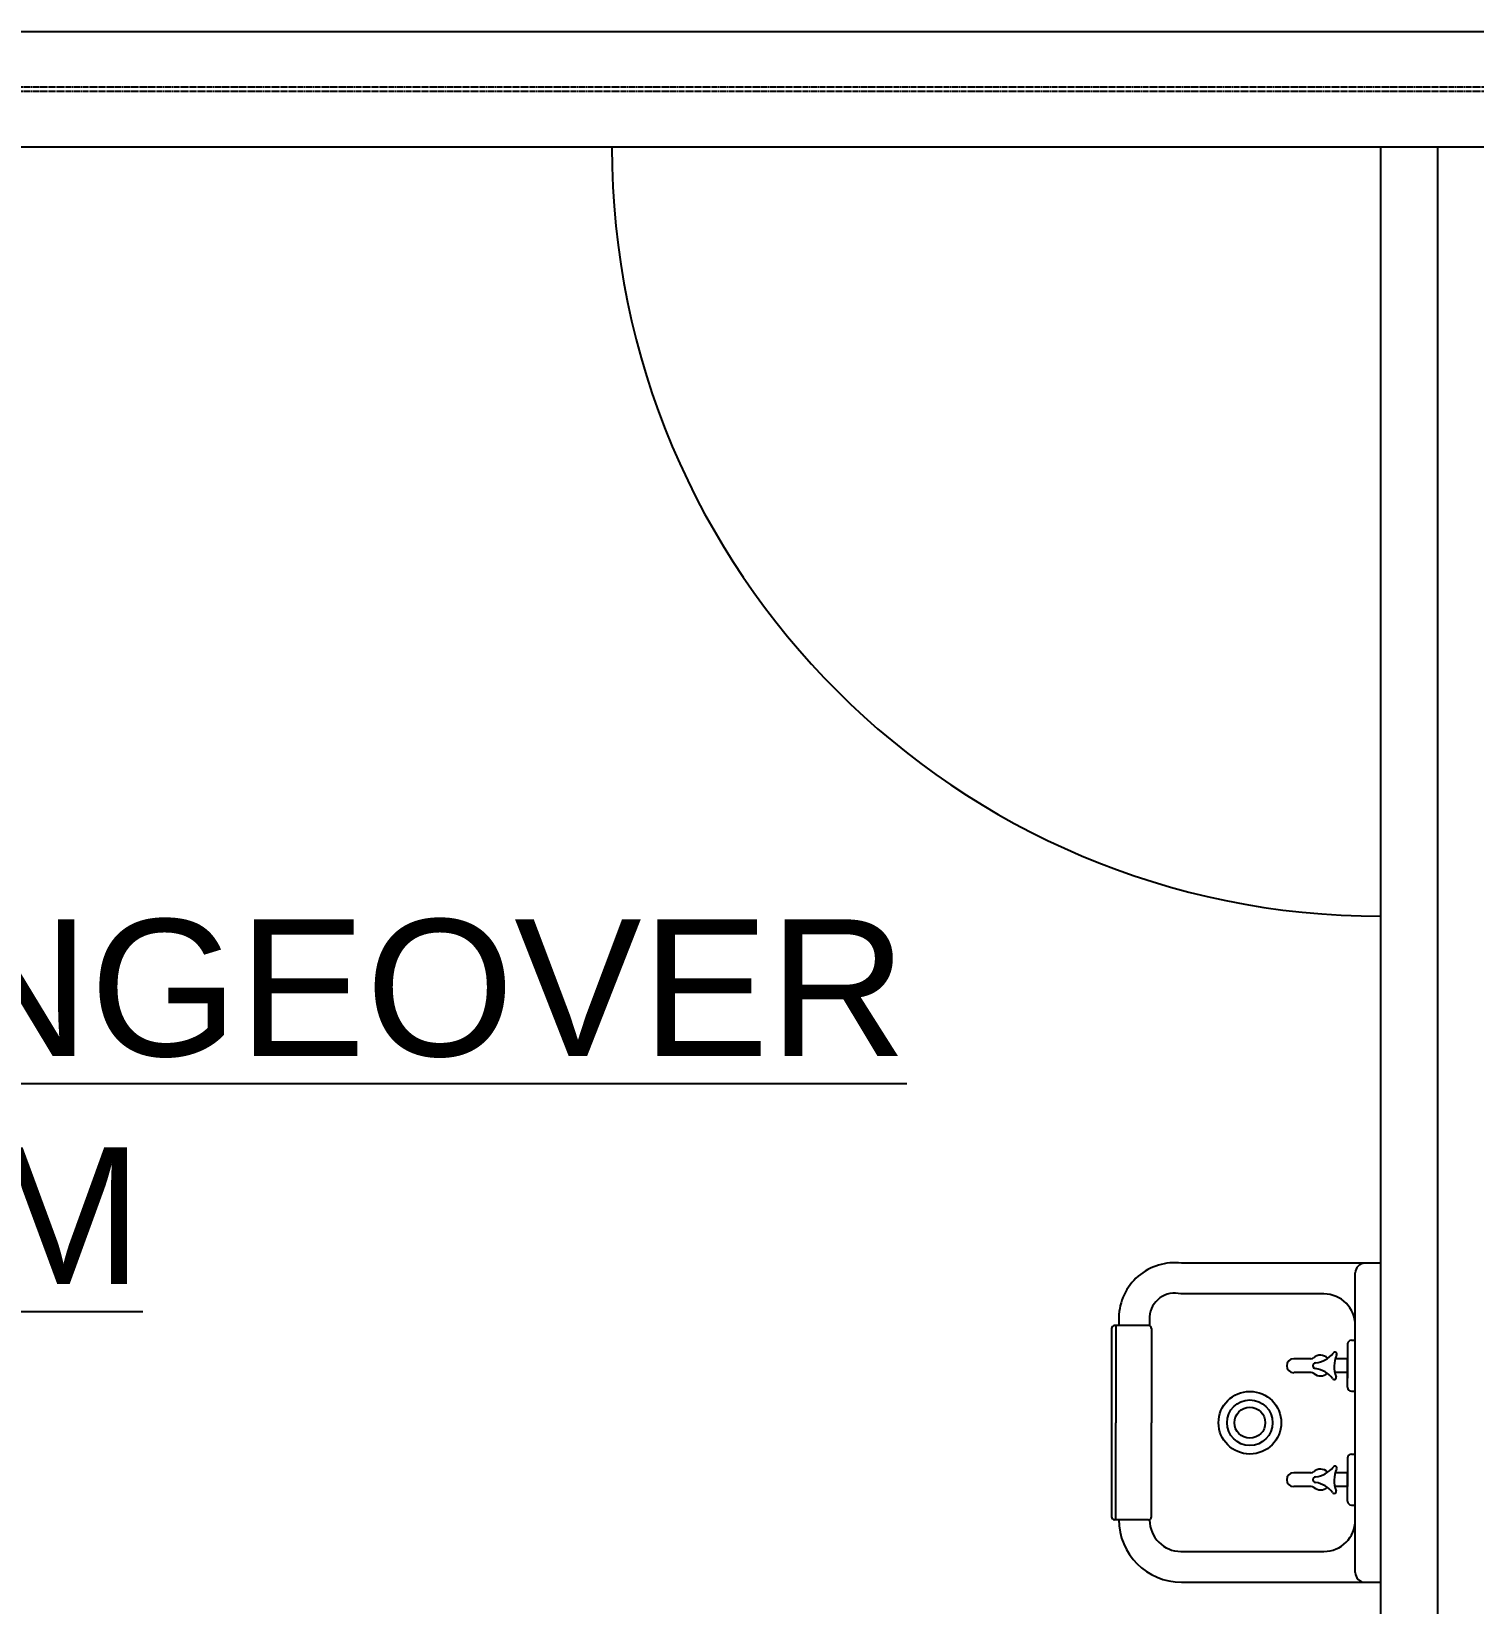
# Model space of a CAD drawing. Header units: millimetres. Extents: x 4080735 to 4152075, y -451436 to -400976.
# Drawn here: x 4109389 to 4111920, y -426422 to -423662 of the extents above; entities that cross this region are included whole.
import ezdxf

# ---------------------------------------------------------------- set-up
doc = ezdxf.new("R2010")
doc.units = ezdxf.units.MM
doc.header["$LTSCALE"] = 60
doc.linetypes.add('HIDDEN', pattern=[0.375, 0.25, -0.125])
doc.layers.add('C_TEXT_01', color=2, linetype='Continuous')
doc.layers.add('EQUIPMENT', color=6, linetype='Continuous')
doc.styles.add('Arial', font='arial.ttf')

# ---------------------------------------------------------------- blocks, each defined once
blk = doc.blocks.new('외각')
at = {"color": 8, "linetype": 'HIDDEN', "ltscale": 0.1}
for p, q in [((-15016, 2022.1), (-30016, 2022.1)), ((-15016, 2014.6), (-30016, 2014.6))]:
    blk.add_line(p, q, dxfattribs=at)
at = {"color": 8}
for p, q in [((-18066, -3677.1), (-18066, 1916.9)), ((-17966, -3677.1), (-17966, 1916.9))]:
    blk.add_line(p, q, dxfattribs=at)
blk.add_lwpolyline([(-15016, 1916.9), (-30016, 1916.9), (-30016, 2119.9), (-15016, 2119.9)], close=True, dxfattribs=at)
blk = doc.blocks.new('EQ')
at = {"layer": 'EQUIPMENT', "color": 253}
for p, q in [((-3780, 16144.6), (-4130, 16144.6)), ((-3780, 16144.6), (-3808, 16144.6)), ((-3825, 15864.6), (-3825, 16127.6)), ((-3880, 16090.6), (-4131, 16090.6)), ((-4187.8, 16035), (-4247.6, 16035)), ((-4245.3, 16035), (-4245.3, 15864.6)), ((-4240, 16049.6), (-4240, 16035)), ((-4186, 16050.6), (-4186, 16034.7)), ((-3825, 15693.6), (-3825, 16035.6)), ((-4252.6, 16030), (-4252.6, 15699.3)), ((-4182.8, 16030), (-4182.8, 15864.6)), ((-3831.6, 16009.4), (-3825, 16009.4)), ((-3838.6, 16002.4), (-3838.6, 15952.7)), ((-3902.8, 15976.8), (-3933.1, 15976.8)), ((-3902.3, 15952.5), (-3933.1, 15952.5)), ((-3838.6, 15952.5), (-3860.9, 15952.5)), ((-3838.6, 15976.8), (-3860.1, 15976.8)), ((-3838.6, 15926.9), (-3838.6, 15976.5)), ((-3838.6, 15952.7), (-3838.6, 15942.7)), ((-3831.6, 15919.9), (-3825, 15919.9)), ((-4245.3, 15694.3), (-4245.3, 15864.6)), ((-4182.8, 15699.3), (-4182.8, 15864.6)), ((-3838.6, 15802.4), (-3838.6, 15752.7)), ((-3831.6, 15809.4), (-3825, 15809.4)), ((-3902.8, 15776.8), (-3933.1, 15776.8)), ((-3838.6, 15776.8), (-3860.1, 15776.8)), ((-3838.6, 15726.9), (-3838.6, 15776.5)), ((-3902.3, 15752.5), (-3933.1, 15752.5)), ((-3838.6, 15752.5), (-3860.9, 15752.5)), ((-3831.6, 15719.9), (-3825, 15719.9)), ((-4187.8, 15694.3), (-4247.6, 15694.3)), ((-4240, 15694.6), (-4240, 15694.3)), ((-4186, 15693.6), (-4186, 15694.6)), ((-3825, 15601.6), (-3825, 15693.6)), ((-4131, 15638.6), (-3880, 15638.6)), ((-4130, 15584.6), (-3780, 15584.6)), ((-3808, 15584.6), (-3780, 15584.6))]:
    blk.add_line(p, q, dxfattribs=at)
for radius in [55, 40, 27.1]:
    blk.add_circle((-4010, 15864.6), radius, dxfattribs=at)
for centre, radius, start, end in [((-3780, 18103.6), 1350, 180, 270), ((-4142, 16047.3), 98.1, 82.9916, 178.633), ((-3808, 16127.6), 17, 90, 180), ((-4142.1, 16048.1), 43.9, 75.3192, 176.7228), ((-3880, 16035.6), 55, 0, 90), ((-4247.6, 16030), 5, 90, 180), ((-4187.8, 16030), 5, 0, 90), ((-3831.6, 16002.4), 7, 90, 180), ((-3902.8, 15983.8), 7, 270, 311.2679), ((-3886.1, 15964.9), 18.2, 45.2631, 131.2679), ((-3900.9, 16017.2), 48.1, 277.4757, 320.564), ((-3860.7, 15985), 3.46, 331.6025, 151.6025), ((-3814, 15963.1), 48.1, 155.1277, 201.9121), ((-3933.1, 15964.6), 12.2, 90, 270), ((-3902.3, 15945.5), 7, 50.2571, 90), ((-3894.6, 15964.6), 4.93, 90.0773, 270.0773), ((-3886.1, 15964.9), 18.2, 230.2571, 311.3381), ((-3902.3, 15912.2), 48.1, 38.6801, 80.795), ((-3861.7, 15943.7), 3.4, 205.5975, 25.5975), ((-3831.6, 15926.9), 7, 180, 270), ((-3900.9, 15817.2), 48.1, 277.4757, 320.564), ((-3860.7, 15785), 3.46, 331.6025, 151.6025), ((-3831.6, 15802.4), 7, 90, 180), ((-3933.1, 15764.6), 12.2, 90, 270), ((-3902.8, 15783.8), 7, 270, 311.2679), ((-3894.6, 15764.6), 4.93, 90.0773, 270.0773), ((-3886.1, 15764.9), 18.2, 45.2631, 131.2679), ((-3902.3, 15712.2), 48.1, 38.6801, 80.795), ((-3814, 15763.1), 48.1, 155.1277, 201.9121), ((-3902.3, 15745.5), 7, 50.2571, 90), ((-3886.1, 15764.9), 18.2, 230.2571, 311.3381), ((-3861.7, 15743.7), 3.4, 205.5975, 25.5975), ((-3831.6, 15726.9), 7, 180, 270), ((-4247.6, 15699.3), 5, 180, 270), ((-4130, 15694.6), 110, 180, 270), ((-4187.8, 15699.3), 5, 270, 0), ((-4131, 15693.6), 55, 180, 270), ((-3880, 15693.6), 55, 270, 0), ((-3808, 15601.6), 17, 180, 270)]:
    blk.add_arc(centre, radius, start, end, dxfattribs=at)

msp = doc.modelspace()

# ---------------------------------------------------------------- block references
at = {"color": 8}
msp.add_blockref('외각', (4129823.8, -425782), dxfattribs=at)

# ---------------------------------------------------------------- next in the draw order: block references
at = {"layer": 'EQUIPMENT', "color": 3}
msp.add_blockref('EQ', (4115537.8, -441968.8), dxfattribs=at)

# ---------------------------------------------------------------- next in the draw order: texts
at = {"layer": 'C_TEXT_01', "insert": (4108541.4, -425220.7), "char_height": 240, "width": 1903.395, "attachment_point": 1, "style": 'Arial'}
msp.add_mtext('{\\LCHANGEOVER\\PROOM}', dxfattribs=at)

doc.saveas('drawing.dxf')
